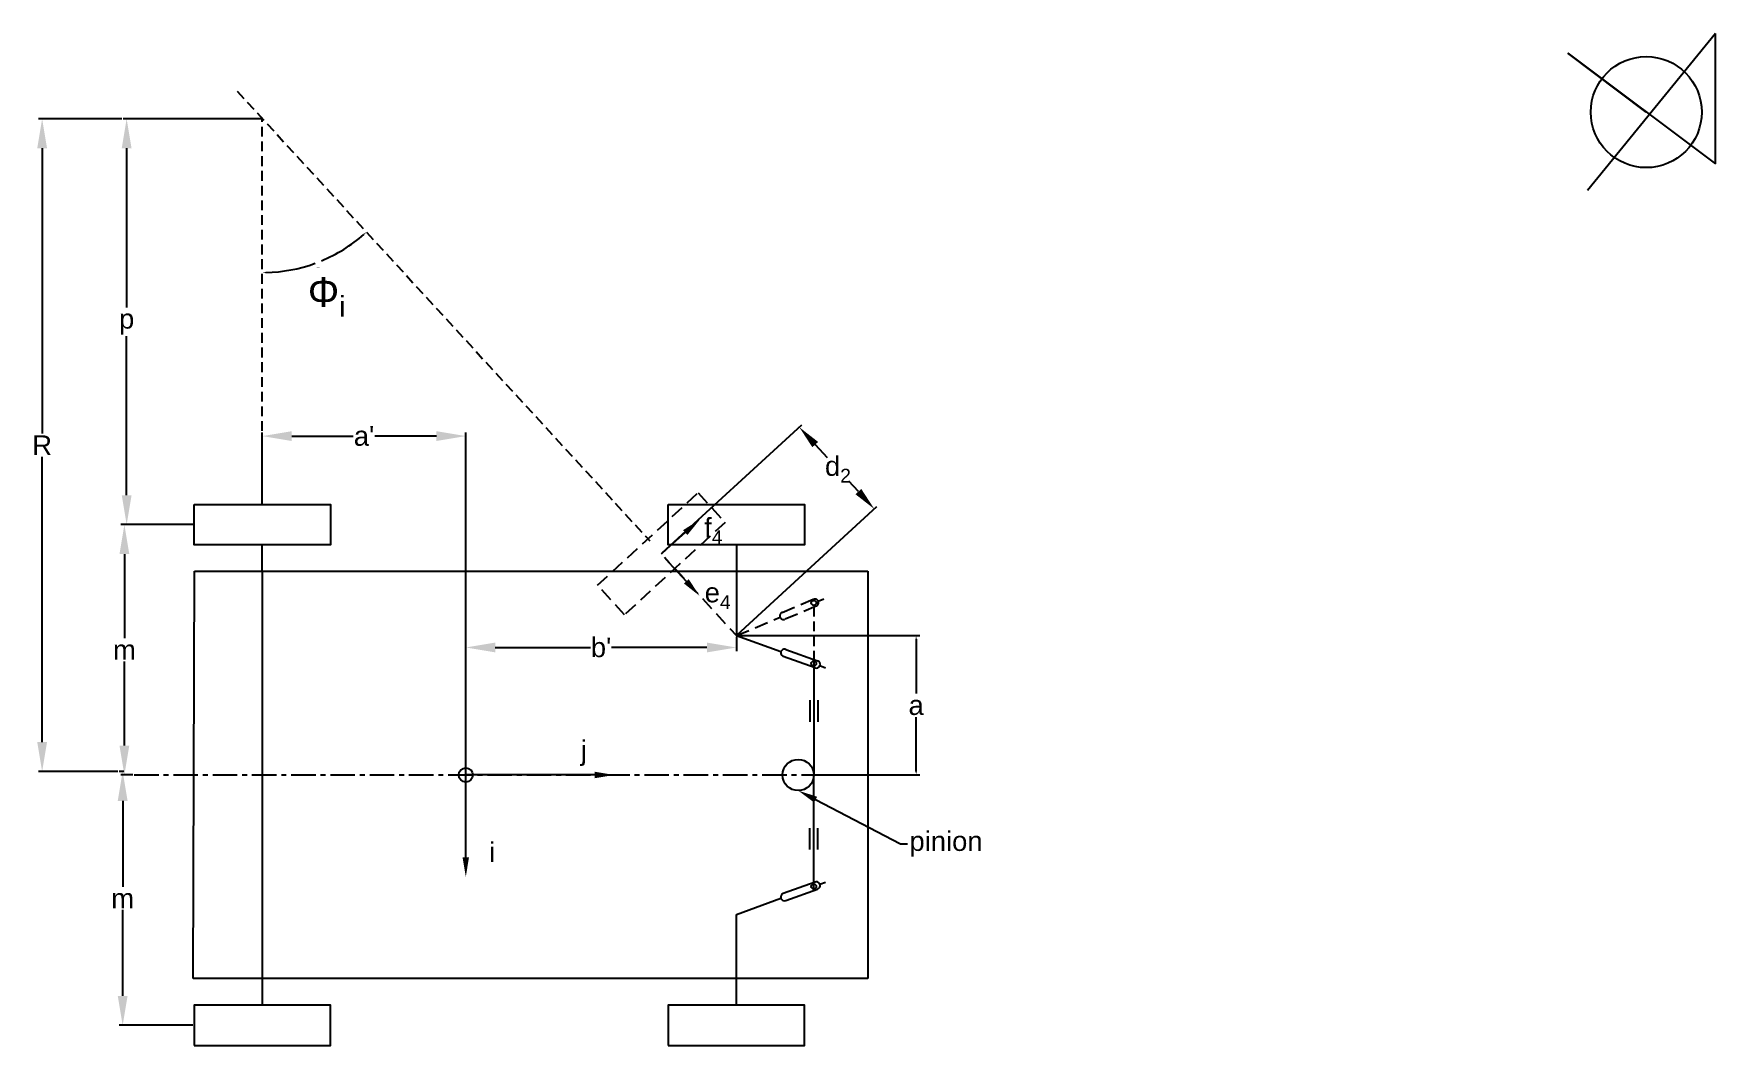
# Model space of a CAD drawing. Header units: inches. Extents: x 5.8 to 91.5, y -10.6 to 41.
import ezdxf
from ezdxf import colors
from ezdxf.entities.mleader import LeaderData, LeaderLine
from ezdxf.math import Vec2, Vec3

# ---------------------------------------------------------------- set-up
doc = ezdxf.new("R2010")
doc.units = ezdxf.units.IN
doc.header["$MEASUREMENT"] = 0
doc.linetypes.add('CENTER', pattern=[2, 1.25, -0.25, 0.25, -0.25])
doc.linetypes.add('DASHED', pattern=[0.75, 0.5, -0.25])
doc.styles.get("Standard").update_dxf_attribs({"font": 'arial.ttf'})
doc.dimstyles.get("Standard").update_dxf_attribs({"dimtxt": 0.18, "dimasz": 0.18, "dimexe": 0.18, "dimexo": 0.0625, "dimgap": 0.09, "dimtad": 0, "dimtih": 1, "dimtoh": 1, "dimdec": 4, "dimzin": 0, "dimdsep": 46, "dimtxsty": 'Standard', "dimcen": 0.09, "dimadec": 0, "dimazin": 0, "dimtfac": 1, "dimtdec": 4, "dimtofl": 0, "dimtmove": 0, "dimatfit": 3, "dimfxl": 1, "dimtolj": 1, "dimtzin": 0, "dimarcsym": 0})

# ---------------------------------------------------------------- blocks, each defined once
blk = doc.blocks.new('steerWheel')
at = {"linetype": 'DASHED'}
for p, q in [((-2.269, 2.473), (0, 0)), ((3.023, 1.266), (3.228, 1.352)), ((0, 0), (1.617, 0.677))]:
    blk.add_line(p, q, dxfattribs=at)
blk.add_lwpolyline([(-5.127, 1.861), (-1.414, 5.268), (-0.413, 4.177), (-4.126, 0.77)], close=True, dxfattribs=at)
for points in [[(1.69, 0.857), (2.844, 1.34)], [(2.95, 1.086), (1.797, 0.603)]]:
    blk.add_lwpolyline(points, dxfattribs=at)
for centre, start, end in [((2.897, 1.213), 292.7247, 112.7247), ((1.743, 0.73), 112.7247, 292.7247)]:
    blk.add_arc(centre, 0.137, start, end, dxfattribs=at)
blk = doc.blocks.new('*D4')
at = {"color": 0, "lineweight": -2, "transparency": 16777216}
for p, q in [((37.855, 14.536), (44.973, 21.066)), ((45.651, 20.06), (46.261, 19.396)), ((47.851, 17.663), (47.358, 18.199)), ((41.677, 10.37), (48.795, 16.9))]:
    blk.add_line(p, q, dxfattribs=at)
at = {"color": 0, "transparency": 16777216}
for points in [[(45.799, 20.195), (45.504, 19.925), (44.84, 20.944)], [(47.998, 17.798), (47.703, 17.527), (48.662, 16.778)]]:
    blk.add_solid(points, dxfattribs=at)
at = {"layer": 'Defpoints', "color": 0, "transparency": 16777216}
for p in [(48.662, 16.778), (37.809, 14.493), (41.631, 10.328)]:
    blk.add_point(p, dxfattribs=at)
at = {"color": 0, "transparency": 16777216, "insert": (46.809, 18.797), "char_height": 1, "attachment_point": 5}
blk.add_mtext('\\A1;d{\\H0.7x;\\S^ 2;}', dxfattribs=at)
blk = doc.blocks.new('*D6')
at = {"color": 0, "lineweight": -2, "transparency": 16777216}
for p, q in [((13.935, 15.981), (10.268, 15.981)), ((10.448, 14.481), (10.448, 10.193)), ((10.448, 4.724), (10.448, 9.013)), ((10.884, 3.224), (10.268, 3.224))]:
    blk.add_line(p, q, dxfattribs=at)
at = {"color": 0, "transparency": 16777216}
for points in [[(10.198, 14.481), (10.698, 14.481), (10.448, 15.981)], [(10.198, 4.724), (10.698, 4.724), (10.448, 3.224)]]:
    blk.add_solid(points, dxfattribs=at)
at = {"layer": 'Defpoints', "color": 0, "transparency": 16777216}
for p in [(13.998, 15.981), (10.448, 3.224), (10.947, 3.224)]:
    blk.add_point(p, dxfattribs=at)
at = {"color": 0, "transparency": 16777216, "insert": (10.448, 9.603), "char_height": 1, "attachment_point": 5}
blk.add_mtext('\\A1;m', dxfattribs=at)
blk = doc.blocks.new('*D7')
at = {"color": 0, "lineweight": -2, "transparency": 16777216}
for p, q in [((10.415, 3.404), (10.18, 3.404)), ((10.36, 1.904), (10.36, -2.474)), ((10.36, -8.032), (10.36, -3.654)), ((13.935, -9.532), (10.18, -9.532))]:
    blk.add_line(p, q, dxfattribs=at)
at = {"color": 0, "transparency": 16777216}
for points in [[(10.11, 1.904), (10.61, 1.904), (10.36, 3.404)], [(10.11, -8.032), (10.61, -8.032), (10.36, -9.532)]]:
    blk.add_solid(points, dxfattribs=at)
at = {"layer": 'Defpoints', "color": 0, "transparency": 16777216}
for p in [(10.36, 3.404), (10.478, 3.404), (13.998, -9.532)]:
    blk.add_point(p, dxfattribs=at)
at = {"color": 0, "transparency": 16777216, "insert": (10.36, -3.064), "char_height": 1, "attachment_point": 5}
blk.add_mtext('\\A1;m', dxfattribs=at)
blk = doc.blocks.new('*D8')
at = {"color": 0, "lineweight": -2, "transparency": 16777216}
for p, q in [((17.412, 36.656), (10.383, 36.656)), ((10.563, 35.156), (10.563, 27.047)), ((10.563, 17.481), (10.563, 25.59)), ((13.935, 15.981), (10.383, 15.981))]:
    blk.add_line(p, q, dxfattribs=at)
at = {"color": 0, "transparency": 16777216}
for points in [[(10.313, 35.156), (10.813, 35.156), (10.563, 36.656)], [(10.313, 17.481), (10.813, 17.481), (10.563, 15.981)]]:
    blk.add_solid(points, dxfattribs=at)
at = {"layer": 'Defpoints', "color": 0, "transparency": 16777216}
for p in [(10.563, 36.656), (17.475, 36.656), (13.998, 15.981)]:
    blk.add_point(p, dxfattribs=at)
at = {"color": 0, "transparency": 16777216, "insert": (10.563, 26.319), "char_height": 1, "attachment_point": 5}
blk.add_mtext('\\A1;p', dxfattribs=at)
blk = doc.blocks.new('*D9')
at = {"color": 0, "lineweight": -2, "transparency": 16777216}
for p, q in [((10.321, 36.656), (6.076, 36.656)), ((6.256, 35.156), (6.256, 20.62)), ((6.256, 4.904), (6.256, 19.44)), ((10.117, 3.404), (6.076, 3.404))]:
    blk.add_line(p, q, dxfattribs=at)
at = {"color": 0, "transparency": 16777216}
for points in [[(6.006, 35.156), (6.506, 35.156), (6.256, 36.656)], [(6.006, 4.904), (6.506, 4.904), (6.256, 3.404)]]:
    blk.add_solid(points, dxfattribs=at)
at = {"layer": 'Defpoints', "color": 0, "transparency": 16777216}
for p in [(10.383, 36.656), (6.256, 3.404), (10.18, 3.404)]:
    blk.add_point(p, dxfattribs=at)
at = {"color": 0, "transparency": 16777216, "insert": (6.256, 20.03), "char_height": 1, "attachment_point": 5}
blk.add_mtext('\\A1;R', dxfattribs=at)
blk = doc.blocks.new('*D10')
at = {"color": 0, "lineweight": -2, "transparency": 16777216}
for p, q in [((17.475, 17.065), (17.475, 20.672)), ((27.845, 3.287), (27.845, 20.672)), ((18.975, 20.492), (22.106, 20.492)), ((26.345, 20.492), (23.214, 20.492))]:
    blk.add_line(p, q, dxfattribs=at)
at = {"color": 0, "transparency": 16777216}
for points in [[(18.975, 20.742), (18.975, 20.242), (17.475, 20.492)], [(26.345, 20.742), (26.345, 20.242), (27.845, 20.492)]]:
    blk.add_solid(points, dxfattribs=at)
at = {"layer": 'Defpoints', "color": 0, "transparency": 16777216}
for p in [(17.475, 20.492), (17.475, 17.003), (27.845, 3.224)]:
    blk.add_point(p, dxfattribs=at)
at = {"color": 0, "transparency": 16777216, "insert": (22.66, 20.492), "char_height": 1, "attachment_point": 5}
blk.add_mtext("\\A1;a'", dxfattribs=at)
blk = doc.blocks.new('*D11')
at = {"color": 0, "lineweight": -2, "transparency": 16777216}
for p, q in [((27.845, 3.287), (27.845, 9.901)), ((29.345, 9.721), (34.204, 9.721)), ((40.131, 9.721), (35.271, 9.721)), ((41.631, 10.265), (41.631, 9.541))]:
    blk.add_line(p, q, dxfattribs=at)
at = {"color": 0, "transparency": 16777216}
for points in [[(29.345, 9.971), (29.345, 9.471), (27.845, 9.721)], [(40.131, 9.971), (40.131, 9.471), (41.631, 9.721)]]:
    blk.add_solid(points, dxfattribs=at)
at = {"layer": 'Defpoints', "color": 0, "transparency": 16777216}
for p in [(41.631, 10.328), (41.631, 9.721), (27.845, 3.224)]:
    blk.add_point(p, dxfattribs=at)
at = {"color": 0, "transparency": 16777216, "insert": (34.738, 9.721), "char_height": 1, "attachment_point": 5}
blk.add_mtext("\\A1;b'", dxfattribs=at)
blk = doc.blocks.new('*D12')
at = {"color": 0, "lineweight": -2, "transparency": 16777216}
for p, q in [((41.693, 10.328), (50.974, 10.328)), ((50.794, 10.148), (50.794, 7.374)), ((50.794, 3.404), (50.794, 6.178)), ((45.641, 3.224), (50.974, 3.224))]:
    blk.add_line(p, q, dxfattribs=at)
at = {"color": 0, "transparency": 16777216}
for points in [[(50.764, 10.148), (50.824, 10.148), (50.794, 10.328)], [(50.764, 3.404), (50.824, 3.404), (50.794, 3.224)]]:
    blk.add_solid(points, dxfattribs=at)
at = {"layer": 'Defpoints', "color": 0, "transparency": 16777216}
for p in [(41.631, 10.328), (45.578, 3.224), (50.794, 3.224)]:
    blk.add_point(p, dxfattribs=at)
at = {"color": 0, "transparency": 16777216, "insert": (50.794, 6.776), "char_height": 0.18, "attachment_point": 5}
blk.add_mtext('\\A1;{\\H5.55556x;a}', dxfattribs=at)
blk = doc.blocks.new('*D13')
at = {"color": 0, "lineweight": -2, "transparency": 16777216}
for start, end in [(292.53686, 311.22256), (271.31345, 290.01)]:
    blk.add_arc((17.475, 36.674), 7.852, start, end, dxfattribs=at)
at = {"color": 0, "transparency": 16777216}
for points in [[(22.629, 30.791), (22.669, 30.746), (22.783, 30.889)], [(17.655, 28.794), (17.654, 28.854), (17.475, 28.822)]]:
    blk.add_solid(points, dxfattribs=at)
at = {"layer": 'Defpoints', "color": 0, "transparency": 16777216}
for p in [(16.197, 38.068), (17.475, 36.656), (19.398, 29.062), (17.475, 17.003), (37.222, 15.152)]:
    blk.add_point(p, dxfattribs=at)
at = {"color": 0, "transparency": 16777216, "insert": (20.323, 29.357), "char_height": 0.18, "attachment_point": 5}
blk.add_mtext('\\A1;\\P_', dxfattribs=at)

msp = doc.modelspace()

# ---------------------------------------------------------------- linework, layer by layer
for p, q in [((91.52, 41), (85, 33)), ((91.52, 34.36), (91.52, 41)), ((88, 37), (84, 40)), ((84, 40), (84, 40)), ((84, 40), (91.52, 34.36)), ((17.47484, 13.60294), (17.47484, 14.95927)), ((41.63097, 14.95927), (41.63097, 10.32763)), ((13.95687, -7.15437), (14.02222, 13.60294)), ((14.02222, 13.60294), (48.33345, 13.60294)), ((17.47484, 13.60294), (17.47484, -7.15437)), ((48.33345, 13.60294), (48.33345, -7.15437)), ((41.63097, 10.32763), (43.90658, 9.50785)), ((45.57813, 9.07901), (45.57813, 3.22428)), ((45.88652, 8.79458), (46.1743, 8.69091)), ((45.37454, 7.03007), (45.37454, 5.93101)), ((45.78171, 7.03007), (45.78171, 5.93101)), ((45.57813, -2.63044), (45.57813, 3.22428)), ((45.37454, -0.5815), (45.37454, 0.51756)), ((45.78171, -0.5815), (45.78171, 0.51756)), ((45.88652, -2.34601), (46.1743, -2.24234)), ((41.63097, -3.87906), (43.90658, -3.05928)), ((41.63097, -8.5107), (41.63097, -3.87906)), ((48.33345, -7.15437), (13.95687, -7.15437)), ((17.47484, -7.15437), (17.47484, -8.5107))]:
    msp.add_line(p, q)
at = {"linetype": 'DASHED'}
for p, q in [((16.19665, 38.06763), (37.22154, 15.15193)), ((17.47484, 17.00264), (17.47484, 36.65617)), ((45.57813, 11.79525), (45.57813, 9.07901))]:
    msp.add_line(p, q, dxfattribs=at)
at = {"linetype": 'CENTER'}
msp.add_line((10.94693, 3.22428), (46.94493, 3.22428), dxfattribs=at)
for points in [[(13.99797, 17.00264), (20.95172, 17.00264), (20.95172, 14.95927), (13.99797, 14.95927)], [(38.1541, 17.00264), (45.10784, 17.00264), (45.10784, 14.95927), (38.1541, 14.95927)], [(13.99797, -10.55408), (20.95172, -10.55408), (20.95172, -8.5107), (13.99797, -8.5107)], [(38.1541, -10.55408), (45.10784, -10.55408), (45.10784, -8.5107), (38.1541, -8.5107)]]:
    msp.add_lwpolyline(points, close=True)
for points in [[(44.14923, 9.62197), (45.7724, 9.03723)], [(45.64387, 8.68046), (44.02071, 9.2652)], [(45.64387, -2.23189), (44.02071, -2.81663)], [(44.14923, -3.1734), (45.7724, -2.58866)]]:
    msp.add_lwpolyline(points)
for centre, radius in [((88, 37), 2.82843), ((45.57813, 11.99184), 0.12624), ((45.57813, 8.90568), 0.12624), ((27.84475, 3.22428), 0.36), ((44.7831, 3.22428), 0.79503), ((45.57813, -2.45711), 0.12624)]:
    msp.add_circle(centre, radius)
for centre, start, end in [((44.08497, 9.44358), 70.1886923, 250.1886923), ((45.70814, 8.85885), 250.1886923, 70.1886923), ((45.70814, -2.41028), 289.8113077, 109.8113077), ((44.08497, -2.99501), 109.8113077, 289.8113077)]:
    msp.add_arc(centre, 0.18961, start, end)

# ---------------------------------------------------------------- block references
at = {"xscale": 1.379928172903061, "yscale": 1.379928172903061, "zscale": 1.379928172903061}
msp.add_blockref('steerWheel', (41.63097, 10.32763), dxfattribs=at)

# ---------------------------------------------------------------- texts
at = {"attachment_point": 1}
for s, width, insert, char_height in [('\\A1;{\\Fgreeks|c0;F\\fArial|b0|i0|c0|p34;\\H0.7x;\\S^ i;}', 7.4310355, (19.79445, 28.58748), 1.5), ('\\A1;f{\\H0.7x;\\S^ 4;}', 1.9866945, (39.99107, 16.32404), 1), ('\\A1;e{\\H0.7x;\\S^ 4;}', 1.1102642, (40.01912, 13.02061), 1), ('j', 4.3252948, (33.6984, 4.98456), 1), ('i', 1.7299618, (29.03892, -0.20221), 1)]:
    msp.add_mtext_dynamic_manual_height_columns(s, width=width, gutter_width=1, heights=[0], dxfattribs=dict(at, insert=insert, char_height=char_height))

# ---------------------------------------------------------------- dimensions: what is measured, and where the dimension line sits
dim = msp.add_angular_dim_2l(base=(19.39821, 29.06151), line1=((16.19665, 38.06763), (37.22154, 15.15193)), line2=((17.47484, 17.00264), (17.47484, 36.65617)), text='\\P_', dimstyle='Standard')
dim.commit()
dim.dimension.update_dxf_attribs({"geometry": '*D13', "text_midpoint": (20.32307, 29.35709)})
for base, p1, p2, text, picture, middle in [((6.25601, 3.40428), (10.38321, 36.65617), (10.17998, 3.40428), 'R', '*D9', (6.25601, 20.03023)), ((10.56321, 36.65617), (13.99797, 15.98096), (17.47484, 36.65617), 'p', '*D8', (10.56321, 26.31857)), ((10.4477, 3.22428), (13.99797, 15.98096), (10.94693, 3.22428), 'm', '*D6', (10.4477, 9.60262)), ((10.35998, 3.40428), (13.99797, -9.53239), (10.4777, 3.40428), 'm', '*D7', (10.35998, -3.06405))]:
    dim = msp.add_linear_dim(base=base, p1=p1, p2=p2, angle=90, text=text, dimstyle='Standard', override={"dimtxt": 1, "dimasz": 1.5})
    dim.commit()
    dim.dimension.update_dxf_attribs({"geometry": picture, "text_midpoint": middle})
dim = msp.add_linear_dim(base=(17.47484, 20.49197), p1=(27.84475, 3.22428), p2=(17.47484, 17.00264), text="a'", dimstyle='Standard', override={"dimtxt": 1, "dimasz": 1.5})
dim.commit()
dim.dimension.update_dxf_attribs({"geometry": '*D10', "text_midpoint": (22.65979, 20.49197)})
dim = msp.add_linear_dim(base=(48.66189, 16.77841), p1=(37.80901, 14.4933), p2=(41.63097, 10.32763), angle=312.5360094, text='d{\\H0.7x;\\S^ 2;}', dimstyle='Standard', override={"dimtxt": 1, "dimasz": 1.2})
dim.commit()
dim.dimension.update_dxf_attribs({"geometry": '*D4', "text_midpoint": (46.80947, 18.79743), "dimtype": 161})
dim = msp.add_linear_dim(base=(41.63097, 9.72083), p1=(27.84475, 3.22428), p2=(41.63097, 10.32763), text="b'", dimstyle='Standard', override={"dimtxt": 1, "dimasz": 1.5})
dim.commit()
dim.dimension.update_dxf_attribs({"geometry": '*D11', "text_midpoint": (34.73786, 9.72083), "dimtype": 160})
dim = msp.add_linear_dim(base=(50.79446, 3.22428), p1=(41.63097, 10.32763), p2=(45.57813, 3.22428), angle=90, text='{\\H5.55556x;a}', dimstyle='Standard')
dim.commit()
dim.dimension.update_dxf_attribs({"geometry": '*D12', "text_midpoint": (50.79446, 6.77595), "dimtype": 160})

# ---------------------------------------------------------------- leaders
ml = msp.add_multileader_mtext('Standard')
ml.set_content('', color=256)
ml.set_leader_properties()
ml.build(insert=Vec2(0, 0))
ml.multileader.update_dxf_attribs({"dogleg_length": 0.36, "arrow_head_size": 1})
ctx = ml.context
ctx.base_point, ctx.char_height, ctx.arrow_head_size, ctx.landing_gap_size, ctx.plane_origin, ctx.plane_x_axis, ctx.plane_y_axis = Vec3(37.79804, 14.4833), 0.18, 1, 0.09, Vec3(43.45256, 19.51167), Vec3(-0.74726915, -0.66452149), Vec3(0.66452149, -0.74726915)
notes = []
notes.append((ctx, [(0, (1, 1, 0), (38.06706, 14.72253), (-0.74726915, -0.66452149), 0.36, [(0, [(39.77504, 16.24137)], 0, [])])]))
ctx.mtext.insert, ctx.mtext.text_direction, ctx.mtext.rotation, ctx.mtext.flow_direction = Vec3(37.79059, 14.35624), Vec3(-0.74726915, -0.66452149), 3.86844595, 5
ml = msp.add_multileader_mtext('Standard')
ml.set_content('', color=256)
ml.set_leader_properties()
ml.build(insert=Vec2(0, 0))
ml.multileader.update_dxf_attribs({"dogleg_length": 0.36, "arrow_head_size": 1})
ctx = ml.context
ctx.base_point, ctx.char_height, ctx.arrow_head_size, ctx.landing_gap_size, ctx.plane_origin, ctx.plane_x_axis, ctx.plane_y_axis = Vec3(37.97282, 14.30431), 0.18, 1, 0.09, Vec3(43.07854, 8.71954), Vec3(-0.67474287, 0.73805289), Vec3(-0.73805289, -0.67474287)
notes.append((ctx, [(0, (1, 1, 0), (38.21573, 14.03862), (-0.67474287, 0.73805289), 0.36, [(0, [(39.75794, 12.3517)], 0, [])])]))
ctx.mtext.insert, ctx.mtext.text_direction, ctx.mtext.rotation, ctx.mtext.flow_direction = Vec3(37.84567, 14.31001), Vec3(-0.67474287, 0.73805289), 2.31141258, 5
ml = msp.add_multileader_mtext('Standard')
ml.set_content('', color=256)
ml.set_leader_properties()
ml.build(insert=Vec2(0, 0))
ml.multileader.update_dxf_attribs({"dogleg_length": 0.36, "arrow_head_size": 1})
ctx = ml.context
ctx.base_point, ctx.char_height, ctx.arrow_head_size, ctx.landing_gap_size, ctx.plane_origin, ctx.plane_x_axis, ctx.plane_y_axis = Vec3(27.84475, 3.22428), 0.18, 1, 0.09, Vec3(27.84475, -4.34262), Vec3(0, 1), Vec3(-1, 0)
notes.append((ctx, [(0, (1, 1, 0), (27.84475, 2.86428), (0, 1), 0.36, [(0, [(27.84475, -1.9678)], 0, [])])]))
ctx.mtext.insert, ctx.mtext.text_direction, ctx.mtext.rotation, ctx.mtext.flow_direction = Vec3(27.75475, 3.31428), Vec3(0, 1), 1.57079633, 5
ml = msp.add_multileader_mtext('Standard')
ml.set_content('', color=256)
ml.set_leader_properties()
ml.build(insert=Vec2(0, 0))
ml.multileader.update_dxf_attribs({"dogleg_length": 0.36, "arrow_head_size": 1})
ctx = ml.context
ctx.base_point, ctx.char_height, ctx.arrow_head_size, ctx.landing_gap_size, ctx.plane_origin, ctx.plane_x_axis, ctx.plane_y_axis = Vec3(27.84475, 3.22428), 0.18, 1, 0.09, Vec3(35.41165, 3.22428), Vec3(-1, 0), Vec3(0, -1)
notes.append((ctx, [(0, (1, 1, 0), (28.20475, 3.22428), (-1, 0), 0.36, [(0, [(35.41165, 3.22428)], 0, [])])]))
ctx.mtext.insert, ctx.mtext.text_direction, ctx.mtext.rotation, ctx.mtext.flow_direction = Vec3(27.75475, 3.13428), Vec3(-1, 0), 3.14159265, 5
ml = msp.add_multileader_mtext('Standard')
ml.set_content('pinion', color=256)
ml.set_leader_properties()
ml.build(insert=Vec2(0, 0))
ml.multileader.update_dxf_attribs({"dogleg_length": 0.36, "arrow_head_size": 1})
ctx = ml.context
ctx.base_point, ctx.char_height, ctx.arrow_head_size, ctx.landing_gap_size, ctx.plane_origin = Vec3(50.36097, -0.28427), 1, 1, 0.09, Vec3(44.7831, 3.22428)
notes.append((ctx, [(0, (1, 1, 0), (50.00097, -0.28427), (1, 0), 0.36, [(0, [(44.7831, 2.42926)], 0, [])])]))
ctx.mtext.insert, ctx.mtext.flow_direction = Vec3(50.45097, 0.35454), 5
for ctx, leaders in notes:
    for number, flags, end, landing, length, lines in leaders:
        leader = LeaderData()
        leader.index, (leader.has_last_leader_line, leader.has_dogleg_vector, leader.attachment_direction) = number, flags
        leader.last_leader_point, leader.dogleg_vector, leader.dogleg_length = Vec3(end), Vec3(landing), length
        for number, points, colour, breaks in lines:
            line = LeaderLine()
            line.index, line.vertices, line.color, line.breaks = number, Vec3.list(points), colors.encode_raw_color(colour), breaks
            leader.lines.append(line)
        ctx.leaders.append(leader)

doc.saveas('drawing.dxf')
